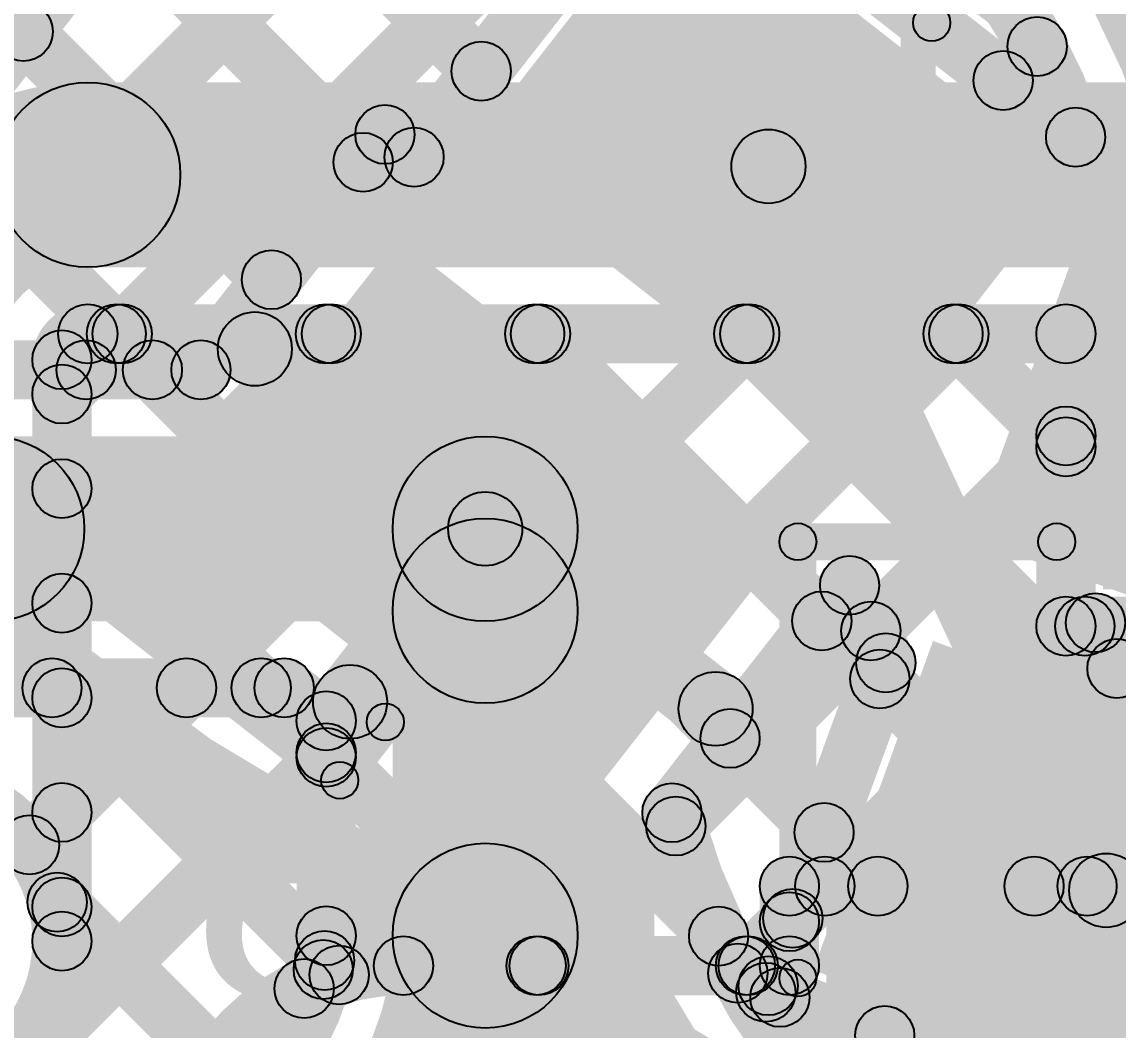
# Model space of a CAD drawing. Header units: millimetres. Extents: x -2.17 to 2.17, y -2.17 to 2.17.
# Drawn here: x -0.4909 to -0.3427, y -0.7346 to -0.5983 of the extents above; entities that cross this region are included whole.
import ezdxf

# ---------------------------------------------------------------- set-up
doc = ezdxf.new("R2010")
doc.units = ezdxf.units.MM
doc.header["$MEASUREMENT"] = 0
for name, color, linetype in [('BottomLayer', 5, 'Continuous'), ('BottomOverlay', 54, 'Continuous'), ('BottomPaste', 16, 'Continuous'), ('BottomSolder', 6, 'Continuous'), ('Mechanical2', 216, 'Continuous'), ('TopLayer', 1, 'Continuous'), ('TopOverlay', 2, 'Continuous'), ('TopPaste', 8, 'Continuous'), ('TopSolder', 216, 'Continuous')]:
    doc.layers.add(name, color=color, linetype=linetype)

# ---------------------------------------------------------------- blocks, each defined once
blk = doc.blocks.new('WS2812B_M____246')
at = {"layer": 'TopLayer'}
for points in [[(0.03503955, 0.05078785), (0.09409465, 0.05078785), (0.09409465, 0.01141775), (0.03503955, 0.01141775)], [(0.03503945, -0.01141725), (0.09409455, -0.01141725), (0.09409455, -0.05078735), (0.03503945, -0.05078735)]]:
    blk.add_hatch(color=1, dxfattribs=at).paths.add_polyline_path(points)
at = {"layer": 'TopOverlay'}
for points in [[(0.07250009999950001, 0.0600000499995), (0.0675001000005, 0.05999995000050001), (0.06749990000049999, 0.0700000500005), (0.0724998999995, 0.0700001499995)], [(0.072500099999875, -0.069999875), (0.06750010000012499, -0.069999925), (0.067500000000125, -0.059999925), (0.07249999999987501, -0.059999875)], [(-0.06999989642857143, -0.07250009999999744), (-0.06999990357142857, -0.06750010000000255), (0.07000009642857143, -0.06749990000000256), (0.07000010357142857, -0.07249989999999745)]]:
    blk.add_hatch(color=2, dxfattribs=at).paths.add_polyline_path(points)
h = blk.add_hatch(color=2, dxfattribs=at)
edge = h.paths.add_edge_path()
edge.add_arc((0.0700001, 0.06), 0.0025, 0, 360)
h = blk.add_hatch(color=2, dxfattribs=at)
edge = h.paths.add_edge_path()
edge.add_arc((0.07, -0.0599999), 0.0025, 0, 360)
h = blk.add_hatch(color=2, dxfattribs=at)
edge = h.paths.add_edge_path()
edge.add_arc((0.0700001, -0.0699999), 0.0025, 0, 360)
h = blk.add_hatch(color=2, dxfattribs=at)
edge = h.paths.add_edge_path()
edge.add_arc((0.0700001, -0.0699999), 0.0025, 0, 360)
at = {"layer": 'TopPaste'}
for points in [[(0.03503955, 0.05078785), (0.09409465, 0.05078785), (0.09409465, 0.01141775), (0.03503955, 0.01141775)], [(0.03503945, -0.01141725), (0.09409455, -0.01141725), (0.09409455, -0.05078735), (0.03503945, -0.05078735)]]:
    blk.add_hatch(color=8, dxfattribs=at).paths.add_polyline_path(points)
at = {"layer": 'TopSolder'}
for points in [[(0.03103955, 0.05478785), (0.09809465, 0.05478785), (0.09809465, 0.00741775), (0.03103955, 0.00741775)], [(0.03103945, -0.00741725), (0.09809455, -0.00741725), (0.09809455, -0.05478735), (0.03103945, -0.05478735)]]:
    blk.add_hatch(color=216, dxfattribs=at).paths.add_polyline_path(points)
at = {"layer": 'TopOverlay'}
for centre in [(0.0700001, 0.06), (0.07, -0.0599999), (0.0700001, -0.0699999), (0.0700001, -0.0699999)]:
    blk.add_circle(centre, 0.0025, dxfattribs=at)
blk = doc.blocks.new('WS2812B_M____247')
at = {"layer": 'TopLayer'}
for points in [[(-0.09409435, 0.05078755), (-0.03503925, 0.05078755), (-0.03503925, 0.01141745), (-0.09409435, 0.01141745)], [(-0.09409475, -0.01141715), (-0.03503965, -0.01141715), (-0.03503965, -0.05078725), (-0.09409475, -0.05078725)]]:
    blk.add_hatch(color=1, dxfattribs=at).paths.add_polyline_path(points)
at = {"layer": 'TopPaste'}
for points in [[(-0.09409435, 0.05078755), (-0.03503925, 0.05078755), (-0.03503925, 0.01141745), (-0.09409435, 0.01141745)], [(-0.09409475, -0.01141715), (-0.03503965, -0.01141715), (-0.03503965, -0.05078725), (-0.09409475, -0.05078725)]]:
    blk.add_hatch(color=8, dxfattribs=at).paths.add_polyline_path(points)
at = {"layer": 'TopSolder'}
for points in [[(-0.09809435, 0.05478755), (-0.03103925, 0.05478755), (-0.03103925, 0.00741745), (-0.09809435, 0.00741745)], [(-0.09809475, -0.00741715), (-0.03103965, -0.00741715), (-0.03103965, -0.05478725), (-0.09809475, -0.05478725)]]:
    blk.add_hatch(color=216, dxfattribs=at).paths.add_polyline_path(points)
blk = doc.blocks.new('SOT23_3_B_285')
at = {"layer": 'BottomLayer'}
for points in [[(-0.02165995, 0.02657475), (-0.05315605, 0.02657475), (-0.05315605, 0.05807085), (-0.02165995, 0.05807085)], [(0.05314315, 0.02657475), (0.02164705, 0.02657475), (0.02164705, 0.05807085), (0.05314315, 0.05807085)], [(0.01574165, -0.05807095), (-0.01575445, -0.05807095), (-0.01575445, -0.02657485), (0.01574165, -0.02657485)]]:
    blk.add_hatch(color=5, dxfattribs=at).paths.add_polyline_path(points)
at = {"layer": 'BottomOverlay'}
h = blk.add_hatch(color=54, dxfattribs=at)
edge = h.paths.add_edge_path()
edge.add_arc((-0.066, 0.045), 0.0025, 0, 360)
h = blk.add_hatch(color=54, dxfattribs=at)
edge = h.paths.add_edge_path()
edge.add_arc((-0.06, 0.045), 0.0025, 0, 360)
h = blk.add_hatch(color=54, dxfattribs=at)
edge = h.paths.add_edge_path()
edge.add_arc((-0.0110064, 0.032), 0.0025, 0, 360)
for points in [[(0.0109936, 0.0345), (0.0109936, 0.0295), (-0.0110064, 0.0295), (-0.0110064, 0.0345)], [(-0.0635064, 0.03), (-0.0585064, 0.03), (-0.0585064, -0.029), (-0.0635064, -0.029)], [(0.0584936, 0.03), (0.0634936, 0.03), (0.0634936, -0.029), (0.0584936, -0.029)], [(-0.0260064, -0.0265), (-0.0260064, -0.0315), (-0.0610064, -0.0315), (-0.0610064, -0.0265)], [(0.0609936, -0.0265), (0.0609936, -0.0315), (0.0259936, -0.0315), (0.0259936, -0.0265)]]:
    blk.add_hatch(color=54, dxfattribs=at).paths.add_polyline_path(points)
h = blk.add_hatch(color=54, dxfattribs=at)
edge = h.paths.add_edge_path()
edge.add_arc((0.0109936, 0.032), 0.0025, 0, 360)
h = blk.add_hatch(color=54, dxfattribs=at)
edge = h.paths.add_edge_path()
edge.add_arc((-0.0610064, 0.03), 0.0025, 0, 360)
h = blk.add_hatch(color=54, dxfattribs=at)
edge = h.paths.add_edge_path()
edge.add_arc((0.0609936, 0.03), 0.0025, 0, 360)
h = blk.add_hatch(color=54, dxfattribs=at)
edge = h.paths.add_edge_path()
edge.add_arc((-0.0610064, -0.029), 0.0025, 0, 360)
h = blk.add_hatch(color=54, dxfattribs=at)
edge = h.paths.add_edge_path()
edge.add_arc((-0.0610064, -0.029), 0.0025, 0, 360)
h = blk.add_hatch(color=54, dxfattribs=at)
edge = h.paths.add_edge_path()
edge.add_arc((-0.0260064, -0.029), 0.0025, 0, 360)
h = blk.add_hatch(color=54, dxfattribs=at)
edge = h.paths.add_edge_path()
edge.add_arc((0.0259936, -0.029), 0.0025, 0, 360)
h = blk.add_hatch(color=54, dxfattribs=at)
edge = h.paths.add_edge_path()
edge.add_arc((0.0609936, -0.029), 0.0025, 0, 360)
h = blk.add_hatch(color=54, dxfattribs=at)
edge = h.paths.add_edge_path()
edge.add_arc((0.0609936, -0.029), 0.0025, 0, 360)
at = {"layer": 'BottomPaste'}
for points in [[(-0.02165995, 0.02657475), (-0.05315605, 0.02657475), (-0.05315605, 0.05807085), (-0.02165995, 0.05807085)], [(0.05314315, 0.02657475), (0.02164705, 0.02657475), (0.02164705, 0.05807085), (0.05314315, 0.05807085)], [(0.01574165, -0.05807095), (-0.01575445, -0.05807095), (-0.01575445, -0.02657485), (0.01574165, -0.02657485)]]:
    blk.add_hatch(color=16, dxfattribs=at).paths.add_polyline_path(points)
at = {"layer": 'BottomSolder'}
for points in [[(-0.01765995, 0.02257475), (-0.05715605, 0.02257475), (-0.05715605, 0.06207085), (-0.01765995, 0.06207085)], [(0.05714315, 0.02257475), (0.01764705, 0.02257475), (0.01764705, 0.06207085), (0.05714315, 0.06207085)], [(0.01974165, -0.06207095), (-0.01975445, -0.06207095), (-0.01975445, -0.02257485), (0.01974165, -0.02257485)]]:
    blk.add_hatch(color=6, dxfattribs=at).paths.add_polyline_path(points)
at = {"layer": 'BottomOverlay', "const_width": 0.005}
blk.add_lwpolyline([(-0.06, 0.045, 1), (-0.066, 0.045, 1)], format="xyb", close=True, dxfattribs=at)
at = {"layer": 'BottomOverlay'}
for centre in [(-0.066, 0.045), (-0.06, 0.045), (-0.0110064, 0.032), (0.0109936, 0.032), (-0.0610064, 0.03), (0.0609936, 0.03), (-0.0610064, -0.029), (-0.0610064, -0.029), (-0.0260064, -0.029), (0.0259936, -0.029), (0.0609936, -0.029), (0.0609936, -0.029)]:
    blk.add_circle(centre, 0.0025, dxfattribs=at)

msp = doc.modelspace()

# ---------------------------------------------------------------- hatches: boundary and pattern name
at = {"layer": 'BottomLayer'}
h = msp.add_hatch(color=5, dxfattribs=at)
edge = h.paths.add_edge_path()
edge.add_arc((-0.482, -0.619), 0.0125, 0, 360)
h = msp.add_hatch(color=5, dxfattribs=at)
edge = h.paths.add_edge_path()
edge.add_arc((-0.482, -0.619), 0.0125, 0, 360)
for points in [[(-0.482, -0.6315), (-0.482, -0.6065), (-0.3078465, -0.6065), (-0.3078465, -0.6315)], [(-0.482, -0.6445), (-0.482, -0.6365), (-0.3497417, -0.6365), (-0.3497417, -0.6445)], [(-0.5371798728752538, -0.7908284271247461), (-0.5428367271247462, -0.7851715728752539), (-0.3953367271247462, -0.6376715728752539), (-0.3896798728752538, -0.6433284271247461)], [(-0.4826715728752539, -0.7080358271247461), (-0.4883284271247462, -0.7023789728752539), (-0.4236210271247461, -0.6376715728752539), (-0.4179641728752538, -0.6433284271247461)], [(-0.4826715728752539, -0.6514672271247461), (-0.4883284271247462, -0.6458103728752539), (-0.4801896271247462, -0.6376715728752539), (-0.4745327728752539, -0.6433284271247461)], [(-0.4826715728752539, -0.6797515271247462), (-0.4883284271247462, -0.6740946728752538), (-0.4519053271247461, -0.6376715728752539), (-0.4462484728752539, -0.6433284271247461)], [(-0.4809749271247462, -0.6433284271247461), (-0.4753180728752538, -0.6376715728752539), (-0.3898847728752538, -0.7231048728752538), (-0.3955416271247462, -0.7287617271247462)], [(-0.4499252728752539, -0.7318581271247462), (-0.4555821271247462, -0.7262012728752538), (-0.3670524271247462, -0.6376715728752539), (-0.3613955728752538, -0.6433284271247461)], [(-0.4526906271247462, -0.6433284271247461), (-0.4470337728752539, -0.6376715728752539), (-0.3723485728752538, -0.7123567728752539), (-0.3780054271247462, -0.7180136271247461)], [(-0.4244063271247461, -0.6433284271247461), (-0.4187494728752538, -0.6376715728752539), (-0.3440642728752538, -0.7123567728752539), (-0.3497211271247462, -0.7180136271247461)], [(-0.3961220271247462, -0.6433284271247461), (-0.3904651728752538, -0.6376715728752539), (-0.3095116728752538, -0.7186250728752539), (-0.3151685271247462, -0.7242819271247461)], [(-0.3678377271247462, -0.6433284271247461), (-0.3621808728752538, -0.6376715728752539), (-0.3469132728752538, -0.6529391728752538), (-0.3525701271247462, -0.6585960271247462)], [(-0.3457417, -0.6800357), (-0.3537417, -0.6800357), (-0.3537417, -0.6405), (-0.3457417, -0.6405)], [(-0.4815, -0.7226105), (-0.4895, -0.7226105), (-0.4895, -0.644), (-0.4815, -0.644)], [(-0.4185445728752538, -0.7287617271247462), (-0.4242014271247461, -0.7231048728752538), (-0.3525701271247462, -0.6514735728752539), (-0.3469132728752538, -0.6571304271247461)], [(-0.4883284271247462, -0.6642592271247462), (-0.4826715728752539, -0.6586023728752538), (-0.4181690728752538, -0.7231048728752538), (-0.4238259271247461, -0.7287617271247462)], [(-0.3795121728752538, -0.7180136271247461), (-0.3851690271247462, -0.7123567728752539), (-0.3500195271247462, -0.6772072728752538), (-0.3443626728752538, -0.6828641271247461)], [(-0.3512278728752538, -0.7180136271247461), (-0.3568847271247462, -0.7123567728752539), (-0.3217352271247462, -0.6772072728752538), (-0.3160783728752538, -0.6828641271247461)], [(-0.3497417, -0.6840357), (-0.3497417, -0.6760357), (-0.3002455, -0.6760357), (-0.3002455, -0.6840357)], [(-0.4883284271247462, -0.6925435271247461), (-0.4826715728752539, -0.6868866728752538), (-0.4451939728752539, -0.7243642728752538), (-0.4508508271247462, -0.7300211271247461)], [(-0.3871432, -0.7191852), (-0.3871432, -0.7111852), (-0.337647, -0.7111852), (-0.337647, -0.7191852)], [(-0.3843147728752538, -0.7228162271247461), (-0.3899716271247462, -0.7171593728752539), (-0.3851690271247462, -0.7123567728752539), (-0.3795121728752538, -0.7180136271247461)], [(-0.4883284271247462, -0.7208278271247461), (-0.4826715728752539, -0.7151709728752539), (-0.4616370728752539, -0.7362054728752538), (-0.4672939271247462, -0.7418623271247461)], [(-0.3831432, -0.7259333), (-0.3911432, -0.7259333), (-0.3911432, -0.7151852), (-0.3831432, -0.7151852)], [(-0.3902602728752538, -0.7287617271247462), (-0.3959171271247462, -0.7231048728752538), (-0.3899716271247462, -0.7171593728752539), (-0.3843147728752538, -0.7228162271247461)], [(-0.4393228, -0.7299333), (-0.4393228, -0.7219333), (-0.3871432, -0.7219333), (-0.3871432, -0.7299333)]]:
    msp.add_hatch(color=5, dxfattribs=at).paths.add_polyline_path(points)
h = msp.add_hatch(color=5, dxfattribs=at)
edge = h.paths.add_edge_path()
edge.add_arc((-0.482, -0.6405), 0.004, 0, 360)
h = msp.add_hatch(color=5, dxfattribs=at)
edge = h.paths.add_edge_path()
edge.add_arc((-0.482, -0.6405), 0.004, 0, 360)
h = msp.add_hatch(color=5, dxfattribs=at)
edge = h.paths.add_edge_path()
edge.add_arc((-0.4781465, -0.6405), 0.004, 0, 360)
h = msp.add_hatch(color=5, dxfattribs=at)
edge = h.paths.add_edge_path()
edge.add_arc((-0.4773612, -0.6405), 0.004, 0, 360)
h = msp.add_hatch(color=5, dxfattribs=at)
edge = h.paths.add_edge_path()
edge.add_arc((-0.4498622, -0.6405), 0.004, 0, 360)
h = msp.add_hatch(color=5, dxfattribs=at)
edge = h.paths.add_edge_path()
edge.add_arc((-0.4490769, -0.6405), 0.004, 0, 360)
h = msp.add_hatch(color=5, dxfattribs=at)
edge = h.paths.add_edge_path()
edge.add_arc((-0.4215779, -0.6405), 0.004, 0, 360)
h = msp.add_hatch(color=5, dxfattribs=at)
edge = h.paths.add_edge_path()
edge.add_arc((-0.4207926, -0.6405), 0.004, 0, 360)
h = msp.add_hatch(color=5, dxfattribs=at)
edge = h.paths.add_edge_path()
edge.add_arc((-0.3932936, -0.6405), 0.004, 0, 360)
h = msp.add_hatch(color=5, dxfattribs=at)
edge = h.paths.add_edge_path()
edge.add_arc((-0.3925083, -0.6405), 0.004, 0, 360)
h = msp.add_hatch(color=5, dxfattribs=at)
edge = h.paths.add_edge_path()
edge.add_arc((-0.3650093, -0.6405), 0.004, 0, 360)
h = msp.add_hatch(color=5, dxfattribs=at)
edge = h.paths.add_edge_path()
edge.add_arc((-0.364224, -0.6405), 0.004, 0, 360)
h = msp.add_hatch(color=5, dxfattribs=at)
edge = h.paths.add_edge_path()
edge.add_arc((-0.3497417, -0.6405), 0.004, 0, 360)
h = msp.add_hatch(color=5, dxfattribs=at)
edge = h.paths.add_edge_path()
edge.add_arc((-0.3497417, -0.6405), 0.004, 0, 360)
h = msp.add_hatch(color=5, dxfattribs=at)
edge = h.paths.add_edge_path()
edge.add_arc((-0.4855, -0.644), 0.004, 0, 360)
h = msp.add_hatch(color=5, dxfattribs=at)
edge = h.paths.add_edge_path()
edge.add_arc((-0.4855, -0.644), 0.004, 0, 360)
h = msp.add_hatch(color=5, dxfattribs=at)
edge = h.paths.add_edge_path()
edge.add_arc((-0.4855, -0.6486388), 0.004, 0, 360)
h = msp.add_hatch(color=5, dxfattribs=at)
edge = h.paths.add_edge_path()
edge.add_arc((-0.3497417, -0.654302), 0.004, 0, 360)
h = msp.add_hatch(color=5, dxfattribs=at)
edge = h.paths.add_edge_path()
edge.add_arc((-0.3497417, -0.6557676), 0.004, 0, 360)
h = msp.add_hatch(color=5, dxfattribs=at)
edge = h.paths.add_edge_path()
edge.add_arc((-0.4855, -0.6614308), 0.004, 0, 360)
h = msp.add_hatch(color=5, dxfattribs=at)
edge = h.paths.add_edge_path()
edge.add_arc((-0.4855, -0.6769231), 0.004, 0, 360)
h = msp.add_hatch(color=5, dxfattribs=at)
edge = h.paths.add_edge_path()
edge.add_arc((-0.3497417, -0.6800357), 0.004, 0, 360)
h = msp.add_hatch(color=5, dxfattribs=at)
edge = h.paths.add_edge_path()
edge.add_arc((-0.3497417, -0.6800357), 0.004, 0, 360)
h = msp.add_hatch(color=5, dxfattribs=at)
edge = h.paths.add_edge_path()
edge.add_arc((-0.3471911, -0.6800357), 0.004, 0, 360)
h = msp.add_hatch(color=5, dxfattribs=at)
edge = h.paths.add_edge_path()
edge.add_arc((-0.4855, -0.6897151), 0.004, 0, 360)
h = msp.add_hatch(color=5, dxfattribs=at)
edge = h.paths.add_edge_path()
edge.add_arc((-0.4855, -0.7052074), 0.004, 0, 360)
h = msp.add_hatch(color=5, dxfattribs=at)
edge = h.paths.add_edge_path()
edge.add_arc((-0.3871432, -0.7151852), 0.004, 0, 360)
h = msp.add_hatch(color=5, dxfattribs=at)
edge = h.paths.add_edge_path()
edge.add_arc((-0.3871432, -0.7151852), 0.004, 0, 360)
h = msp.add_hatch(color=5, dxfattribs=at)
edge = h.paths.add_edge_path()
edge.add_arc((-0.3823406, -0.7151852), 0.004, 0, 360)
h = msp.add_hatch(color=5, dxfattribs=at)
edge = h.paths.add_edge_path()
edge.add_arc((-0.3823406, -0.7151852), 0.004, 0, 360)
h = msp.add_hatch(color=5, dxfattribs=at)
edge = h.paths.add_edge_path()
edge.add_arc((-0.375177, -0.7151852), 0.004, 0, 360)
h = msp.add_hatch(color=5, dxfattribs=at)
edge = h.paths.add_edge_path()
edge.add_arc((-0.3540563, -0.7151852), 0.004, 0, 360)
h = msp.add_hatch(color=5, dxfattribs=at)
edge = h.paths.add_edge_path()
edge.add_arc((-0.3468927, -0.7151852), 0.004, 0, 360)
h = msp.add_hatch(color=5, dxfattribs=at)
edge = h.paths.add_edge_path()
edge.add_arc((-0.4855, -0.7179994), 0.004, 0, 360)
h = msp.add_hatch(color=5, dxfattribs=at)
edge = h.paths.add_edge_path()
edge.add_arc((-0.3871432, -0.7199878), 0.004, 0, 360)
h = msp.add_hatch(color=5, dxfattribs=at)
edge = h.paths.add_edge_path()
edge.add_arc((-0.3871432, -0.7199878), 0.004, 0, 360)
h = msp.add_hatch(color=5, dxfattribs=at)
edge = h.paths.add_edge_path()
edge.add_arc((-0.4855, -0.7226105), 0.004, 0, 360)
h = msp.add_hatch(color=5, dxfattribs=at)
edge = h.paths.add_edge_path()
edge.add_arc((-0.4855, -0.7226105), 0.004, 0, 360)
h = msp.add_hatch(color=5, dxfattribs=at)
edge = h.paths.add_edge_path()
edge.add_arc((-0.4480224, -0.7271927), 0.004, 0, 360)
h = msp.add_hatch(color=5, dxfattribs=at)
edge = h.paths.add_edge_path()
edge.add_arc((-0.4393228, -0.7259333), 0.004, 0, 360)
h = msp.add_hatch(color=5, dxfattribs=at)
edge = h.paths.add_edge_path()
edge.add_arc((-0.4393228, -0.7259333), 0.004, 0, 360)
h = msp.add_hatch(color=5, dxfattribs=at)
edge = h.paths.add_edge_path()
edge.add_arc((-0.421373, -0.7259333), 0.004, 0, 360)
h = msp.add_hatch(color=5, dxfattribs=at)
edge = h.paths.add_edge_path()
edge.add_arc((-0.4209975, -0.7259333), 0.004, 0, 360)
h = msp.add_hatch(color=5, dxfattribs=at)
edge = h.paths.add_edge_path()
edge.add_arc((-0.3930887, -0.7259333), 0.004, 0, 360)
h = msp.add_hatch(color=5, dxfattribs=at)
edge = h.paths.add_edge_path()
edge.add_arc((-0.3927132, -0.7259333), 0.004, 0, 360)
h = msp.add_hatch(color=5, dxfattribs=at)
edge = h.paths.add_edge_path()
edge.add_arc((-0.3871432, -0.7259333), 0.004, 0, 360)
h = msp.add_hatch(color=5, dxfattribs=at)
edge = h.paths.add_edge_path()
edge.add_arc((-0.3871432, -0.7259333), 0.004, 0, 360)
h = msp.add_hatch(color=5, dxfattribs=at)
edge = h.paths.add_edge_path()
edge.add_arc((-0.4527537, -0.7290297), 0.004, 0, 360)
at = {"layer": 'TopLayer'}
for points in [[(-0.5063868728752539, -0.6468982271247461), (-0.5120437271247461, -0.6412413728752538), (-0.4278239271247462, -0.5570215728752539), (-0.4221670728752538, -0.5626784271247461)], [(-0.4794036728752539, -0.6481993271247461), (-0.4850605271247461, -0.6425424728752539), (-0.4029563271247462, -0.5604382728752538), (-0.3972994728752538, -0.5660951271247462)], [(-0.4687400271247462, -0.5707102271247462), (-0.4630831728752539, -0.5650533728752538), (-0.4259811728752538, -0.6021553728752539), (-0.4316380271247461, -0.6078122271247461)], [(-0.4347384586909444, -0.6190693480840768), (-0.4410425413090556, -0.6141440519159233), (-0.4058235413090556, -0.5690658519159232), (-0.3995194586909444, -0.5739911480840768)], [(-0.4051341442932621, -0.5746805442707651), (-0.4002088557067379, -0.5683764557292349), (-0.3459780557067379, -0.6107461557292349), (-0.3509033442932621, -0.6170502442707652)], [(-0.4811457271247461, -0.5865888271247461), (-0.4754888728752539, -0.5809319728752539), (-0.4419490728752539, -0.6144717728752539), (-0.4476059271247461, -0.6201286271247461)], [(-0.5141757571550809, -0.6361547461182626), (-0.5204798428449191, -0.6312294538817375), (-0.4851592428449191, -0.5860211538817374), (-0.4788551571550809, -0.5909464461182626)], [(-0.4935512271247461, -0.6024676271247461), (-0.4878943728752538, -0.5968107728752539), (-0.4543547728752538, -0.6303503728752539), (-0.4600116271247461, -0.6360072271247461)], [(-0.3554174728752538, -0.6090660271247461), (-0.3610743271247462, -0.6034091728752539), (-0.3564764271247462, -0.5988112728752538), (-0.3508195728752538, -0.6044681271247462)], [(-0.4442932242934324, -0.6166804598962261), (-0.4393679757065676, -0.6103763401037738), (-0.4354278757065676, -0.6134546401037738), (-0.4403531242934324, -0.6197587598962261)], [(-0.4635565527804852, -0.6478335405190261), (-0.4698606472195148, -0.6429082594809739), (-0.4449826472195147, -0.6110657594809739), (-0.4386785527804852, -0.6159910405190261)], [(-0.5059569271247462, -0.6183462271247462), (-0.5003000728752539, -0.6126893728752538), (-0.4704469728752538, -0.6425424728752539), (-0.4761038271247461, -0.6481993271247461)], [(-0.3945029852661034, -0.6199660208218291), (-0.3854402147338966, -0.615739179178171), (-0.3397795147338966, -0.713640279178171), (-0.3488422852661034, -0.717867120821829)], [(-0.4624954102968035, -0.646475351486541), (-0.4563387897031965, -0.6385952485134591), (-0.4251906897031965, -0.6629308485134591), (-0.4313473102968035, -0.6708109514865409)], [(-0.4949822, -0.6493709), (-0.4949822, -0.6413709), (-0.4667086, -0.6413709), (-0.4667086, -0.6493709)], [(-0.4949822, -0.6793709), (-0.4949822, -0.6543709), (-0.428269, -0.6543709), (-0.428269, -0.6793709)], [(-0.4426048452919213, -0.693341306173425), (-0.4504849547080787, -0.6871846938265749), (-0.4322090547080787, -0.663792593826575), (-0.4243289452919213, -0.6699492061734251)], [(-0.4313473102968035, -0.6708109514865409), (-0.4251906897031965, -0.6629308485134591), (-0.3940425897031965, -0.6872664485134591), (-0.4001992102968036, -0.6951465514865409)], [(-0.415769, -0.6779595), (-0.440769, -0.6779595), (-0.440769, -0.6668709), (-0.415769, -0.6668709)], [(-0.3998655511548458, -0.7077138384382938), (-0.4061696488451542, -0.7027885615617062), (-0.3821487488451542, -0.6720430615617062), (-0.3758446511548458, -0.6769683384382938)], [(-0.382621805551569, -0.676196442363574), (-0.375371594448431, -0.6728149576364261), (-0.370485794448431, -0.683290557636426), (-0.377736005551569, -0.6866720423635739)], [(-0.3471108810274465, -0.6833205703178488), (-0.3443747189725536, -0.6758030296821512), (-0.2952740189725536, -0.6936742296821512), (-0.2980101810274465, -0.7011917703178487)], [(-0.3855863271247462, -0.6821482271247461), (-0.3799294728752538, -0.6764913728752538), (-0.3720791728752538, -0.6843416728752538), (-0.3777360271247462, -0.6899985271247462)], [(-0.415769, -0.7218795), (-0.440769, -0.7218795), (-0.440769, -0.6779595), (-0.415769, -0.6779595)], [(-0.3996657728752538, -0.7098829271247461), (-0.4053226271247462, -0.7042260728752539), (-0.3789463271247462, -0.6778497728752538), (-0.3732894728752538, -0.6835066271247462)], [(-0.3493679135889277, -0.6812525251306384), (-0.3421176864110724, -0.6778710748693616), (-0.3392276864110724, -0.6840675748693616), (-0.3464779135889277, -0.6874490251306384)], [(-0.3442208816659946, -0.6895170700854361), (-0.3414847183340055, -0.6819995299145639), (-0.2969278183340054, -0.6982169299145639), (-0.2996639816659946, -0.7057344700854361)], [(-0.4949822, -0.6923709), (-0.4949822, -0.6843709), (-0.4554639, -0.6843709), (-0.4554639, -0.6923709)], [(-0.3865671289874187, -0.7308997791186836), (-0.3940846710125813, -0.7281636208813164), (-0.3778696710125813, -0.6836132208813164), (-0.3703521289874186, -0.6863493791186837)], [(-0.4870589728752537, -0.7124232271247463), (-0.4927158271247463, -0.7067663728752538), (-0.4714919271247462, -0.6855424728752537), (-0.4658350728752538, -0.6911993271247462)], [(-0.4896724271247461, -0.6911993271247462), (-0.4840155728752539, -0.6855424728752538), (-0.4471555728752539, -0.7224024728752538), (-0.4528124271247461, -0.7280593271247462)], [(-0.4613881271247461, -0.6911993271247462), (-0.4557312728752538, -0.6855424728752538), (-0.4469405728752538, -0.6943331728752539), (-0.4525974271247462, -0.6999900271247461)], [(-0.4579265653148538, -0.6915229278468021), (-0.4530012346851461, -0.6852188721531979), (-0.4473063346851461, -0.6896682721531979), (-0.4522316653148539, -0.6959723278468021)], [(-0.445769, -0.7218795), (-0.453769, -0.7218795), (-0.453769, -0.6928203), (-0.445769, -0.6928203)], [(-0.3979920271247462, -0.6980268271247462), (-0.3923351728752538, -0.6923699728752538), (-0.3796266728752538, -0.7050784728752538), (-0.3852835271247462, -0.7107353271247462)], [(-0.4972903728752538, -0.7509389271247462), (-0.5029472271247462, -0.7452820728752538), (-0.4525974271247462, -0.6949322728752538), (-0.4469405728752538, -0.7005891271247462)], [(-0.4889833271247461, -0.7201727271247461), (-0.4833264728752539, -0.7145158728752539), (-0.4576473728752539, -0.7401949728752538), (-0.4633042271247462, -0.7458518271247462)], [(-0.3912821728752538, -0.7297836271247461), (-0.3969390271247462, -0.7241267728752538), (-0.3895141271247462, -0.7167018728752539), (-0.3838572728752538, -0.7223587271247461)], [(-0.3995364271247462, -0.7247667271247461), (-0.3938795728752538, -0.7191098728752539), (-0.3871742728752538, -0.7258151728752539), (-0.3928311271247462, -0.7314720271247461)], [(-0.4686056728752538, -0.7505385271247461), (-0.4742625271247461, -0.7448816728752539), (-0.4529978271247461, -0.7236169728752538), (-0.4473409728752539, -0.7292738271247462)], [(-0.391693979220299, -0.7332904709755964), (-0.3889578207797009, -0.7257729290244036), (-0.3165496207797009, -0.7521273290244036), (-0.319285779220299, -0.7596448709755964)], [(-0.3912498271247462, -0.7330533271247461), (-0.3855929728752538, -0.7273964728752539), (-0.3467683728752538, -0.7662210728752539), (-0.3524252271247462, -0.7718779271247461)], [(-0.3797003728752538, -0.7464861271247462), (-0.3853572271247462, -0.7408292728752539), (-0.3770813271247462, -0.7325533728752539), (-0.3714244728752538, -0.7382102271247462)]]:
    msp.add_hatch(color=1, dxfattribs=at).paths.add_polyline_path(points)
h = msp.add_hatch(color=1, dxfattribs=at)
edge = h.paths.add_edge_path()
edge.add_arc((-0.4907228, -0.5996392), 0.004, 0, 360)
h = msp.add_hatch(color=1, dxfattribs=at)
edge = h.paths.add_edge_path()
edge.add_arc((-0.353648, -0.6016397), 0.004, 0, 360)
h = msp.add_hatch(color=1, dxfattribs=at)
edge = h.paths.add_edge_path()
edge.add_arc((-0.4288096, -0.6049838), 0.004, 0, 360)
h = msp.add_hatch(color=1, dxfattribs=at)
edge = h.paths.add_edge_path()
edge.add_arc((-0.3582459, -0.6062376), 0.004, 0, 360)
h = msp.add_hatch(color=1, dxfattribs=at)
edge = h.paths.add_edge_path()
edge.add_arc((-0.4418306, -0.6135284), 0.004, 0, 360)
h = msp.add_hatch(color=1, dxfattribs=at)
edge = h.paths.add_edge_path()
edge.add_arc((-0.4418306, -0.6135284), 0.004, 0, 360)
h = msp.add_hatch(color=1, dxfattribs=at)
edge = h.paths.add_edge_path()
edge.add_arc((-0.3484407, -0.6138982), 0.004, 0, 360)
h = msp.add_hatch(color=1, dxfattribs=at)
edge = h.paths.add_edge_path()
edge.add_arc((-0.3484407, -0.6138982), 0.004, 0, 360)
h = msp.add_hatch(color=1, dxfattribs=at)
edge = h.paths.add_edge_path()
edge.add_arc((-0.4447775, -0.6173002), 0.004, 0, 360)
h = msp.add_hatch(color=1, dxfattribs=at)
edge = h.paths.add_edge_path()
edge.add_arc((-0.4378905, -0.6166067), 0.004, 0, 360)
h = msp.add_hatch(color=1, dxfattribs=at)
edge = h.paths.add_edge_path()
edge.add_arc((-0.4378905, -0.6166067), 0.004, 0, 360)
h = msp.add_hatch(color=1, dxfattribs=at)
edge = h.paths.add_edge_path()
edge.add_arc((-0.3899716, -0.6178526), 0.005, 0, 360)
h = msp.add_hatch(color=1, dxfattribs=at)
edge = h.paths.add_edge_path()
edge.add_arc((-0.4571832, -0.6331788), 0.004, 0, 360)
h = msp.add_hatch(color=1, dxfattribs=at)
edge = h.paths.add_edge_path()
edge.add_arc((-0.4594171, -0.6425353), 0.005, 0, 360)
h = msp.add_hatch(color=1, dxfattribs=at)
edge = h.paths.add_edge_path()
edge.add_arc((-0.4822321, -0.6453709), 0.004, 0, 360)
h = msp.add_hatch(color=1, dxfattribs=at)
edge = h.paths.add_edge_path()
edge.add_arc((-0.4732754, -0.6453709), 0.004, 0, 360)
h = msp.add_hatch(color=1, dxfattribs=at)
edge = h.paths.add_edge_path()
edge.add_arc((-0.4667086, -0.6453709), 0.004, 0, 360)
h = msp.add_hatch(color=1, dxfattribs=at)
edge = h.paths.add_edge_path()
edge.add_arc((-0.4667086, -0.6453709), 0.004, 0, 360)
h = msp.add_hatch(color=1, dxfattribs=at)
edge = h.paths.add_edge_path()
edge.add_arc((-0.4949822, -0.6668709), 0.0125, 0, 360)
h = msp.add_hatch(color=1, dxfattribs=at)
edge = h.paths.add_edge_path()
edge.add_arc((-0.4949822, -0.6668709), 0.0125, 0, 360)
h = msp.add_hatch(color=1, dxfattribs=at)
edge = h.paths.add_edge_path()
edge.add_arc((-0.428269, -0.6668709), 0.0125, 0, 360)
h = msp.add_hatch(color=1, dxfattribs=at)
edge = h.paths.add_edge_path()
edge.add_arc((-0.428269, -0.6668709), 0.0125, 0, 360)
h = msp.add_hatch(color=1, dxfattribs=at)
edge = h.paths.add_edge_path()
edge.add_arc((-0.428269, -0.6668709), 0.005, 0, 360)
h = msp.add_hatch(color=1, dxfattribs=at)
edge = h.paths.add_edge_path()
edge.add_arc((-0.428269, -0.6668709), 0.005, 0, 360)
h = msp.add_hatch(color=1, dxfattribs=at)
edge = h.paths.add_edge_path()
edge.add_arc((-0.428269, -0.6668709), 0.005, 0, 360)
h = msp.add_hatch(color=1, dxfattribs=at)
edge = h.paths.add_edge_path()
edge.add_arc((-0.428269, -0.6779595), 0.0125, 0, 360)
h = msp.add_hatch(color=1, dxfattribs=at)
edge = h.paths.add_edge_path()
edge.add_arc((-0.428269, -0.6779595), 0.0125, 0, 360)
h = msp.add_hatch(color=1, dxfattribs=at)
edge = h.paths.add_edge_path()
edge.add_arc((-0.428269, -0.6779595), 0.0125, 0, 360)
h = msp.add_hatch(color=1, dxfattribs=at)
edge = h.paths.add_edge_path()
edge.add_arc((-0.3789967, -0.6745057), 0.004, 0, 360)
h = msp.add_hatch(color=1, dxfattribs=at)
edge = h.paths.add_edge_path()
edge.add_arc((-0.3789967, -0.6745057), 0.004, 0, 360)
h = msp.add_hatch(color=1, dxfattribs=at)
edge = h.paths.add_edge_path()
edge.add_arc((-0.3827579, -0.6793198), 0.004, 0, 360)
h = msp.add_hatch(color=1, dxfattribs=at)
edge = h.paths.add_edge_path()
edge.add_arc((-0.3457428, -0.6795618), 0.004, 0, 360)
h = msp.add_hatch(color=1, dxfattribs=at)
edge = h.paths.add_edge_path()
edge.add_arc((-0.3457428, -0.6795618), 0.004, 0, 360)
h = msp.add_hatch(color=1, dxfattribs=at)
edge = h.paths.add_edge_path()
edge.add_arc((-0.3761179, -0.6806782), 0.004, 0, 360)
h = msp.add_hatch(color=1, dxfattribs=at)
edge = h.paths.add_edge_path()
edge.add_arc((-0.3741109, -0.6849813), 0.004, 0, 360)
h = msp.add_hatch(color=1, dxfattribs=at)
edge = h.paths.add_edge_path()
edge.add_arc((-0.3741109, -0.6849813), 0.004, 0, 360)
h = msp.add_hatch(color=1, dxfattribs=at)
edge = h.paths.add_edge_path()
edge.add_arc((-0.3428528, -0.6857583), 0.004, 0, 360)
h = msp.add_hatch(color=1, dxfattribs=at)
edge = h.paths.add_edge_path()
edge.add_arc((-0.3428528, -0.6857583), 0.004, 0, 360)
h = msp.add_hatch(color=1, dxfattribs=at)
edge = h.paths.add_edge_path()
edge.add_arc((-0.3749076, -0.6871701), 0.004, 0, 360)
h = msp.add_hatch(color=1, dxfattribs=at)
edge = h.paths.add_edge_path()
edge.add_arc((-0.486844, -0.6883709), 0.004, 0, 360)
h = msp.add_hatch(color=1, dxfattribs=at)
edge = h.paths.add_edge_path()
edge.add_arc((-0.4686635, -0.6883709), 0.004, 0, 360)
h = msp.add_hatch(color=1, dxfattribs=at)
edge = h.paths.add_edge_path()
edge.add_arc((-0.4585597, -0.6883709), 0.004, 0, 360)
h = msp.add_hatch(color=1, dxfattribs=at)
edge = h.paths.add_edge_path()
edge.add_arc((-0.4554639, -0.6883709), 0.004, 0, 360)
h = msp.add_hatch(color=1, dxfattribs=at)
edge = h.paths.add_edge_path()
edge.add_arc((-0.4554639, -0.6883709), 0.004, 0, 360)
h = msp.add_hatch(color=1, dxfattribs=at)
edge = h.paths.add_edge_path()
edge.add_arc((-0.4465449, -0.690263), 0.005, 0, 360)
h = msp.add_hatch(color=1, dxfattribs=at)
edge = h.paths.add_edge_path()
edge.add_arc((-0.3971209, -0.6912065), 0.005, 0, 360)
h = msp.add_hatch(color=1, dxfattribs=at)
edge = h.paths.add_edge_path()
edge.add_arc((-0.449769, -0.6928203), 0.004, 0, 360)
h = msp.add_hatch(color=1, dxfattribs=at)
edge = h.paths.add_edge_path()
edge.add_arc((-0.449769, -0.6928203), 0.004, 0, 360)
h = msp.add_hatch(color=1, dxfattribs=at)
edge = h.paths.add_edge_path()
edge.add_arc((-0.3951636, -0.6951984), 0.004, 0, 360)
h = msp.add_hatch(color=1, dxfattribs=at)
edge = h.paths.add_edge_path()
edge.add_arc((-0.449769, -0.6971616), 0.004, 0, 360)
h = msp.add_hatch(color=1, dxfattribs=at)
edge = h.paths.add_edge_path()
edge.add_arc((-0.449769, -0.6977607), 0.004, 0, 360)
h = msp.add_hatch(color=1, dxfattribs=at)
edge = h.paths.add_edge_path()
edge.add_arc((-0.4030176, -0.7052512), 0.004, 0, 360)
h = msp.add_hatch(color=1, dxfattribs=at)
edge = h.paths.add_edge_path()
edge.add_arc((-0.4030176, -0.7052512), 0.004, 0, 360)
h = msp.add_hatch(color=1, dxfattribs=at)
edge = h.paths.add_edge_path()
edge.add_arc((-0.4024942, -0.7070545), 0.004, 0, 360)
h = msp.add_hatch(color=1, dxfattribs=at)
edge = h.paths.add_edge_path()
edge.add_arc((-0.3824551, -0.7079069), 0.004, 0, 360)
h = msp.add_hatch(color=1, dxfattribs=at)
edge = h.paths.add_edge_path()
edge.add_arc((-0.4898874, -0.7095948), 0.004, 0, 360)
h = msp.add_hatch(color=1, dxfattribs=at)
edge = h.paths.add_edge_path()
edge.add_arc((-0.428269, -0.7218795), 0.0125, 0, 360)
h = msp.add_hatch(color=1, dxfattribs=at)
edge = h.paths.add_edge_path()
edge.add_arc((-0.428269, -0.7218795), 0.0125, 0, 360)
h = msp.add_hatch(color=1, dxfattribs=at)
edge = h.paths.add_edge_path()
edge.add_arc((-0.3443109, -0.7157537), 0.005, 0, 360)
h = msp.add_hatch(color=1, dxfattribs=at)
edge = h.paths.add_edge_path()
edge.add_arc((-0.4861549, -0.7173443), 0.004, 0, 360)
h = msp.add_hatch(color=1, dxfattribs=at)
edge = h.paths.add_edge_path()
edge.add_arc((-0.3866857, -0.7195303), 0.004, 0, 360)
h = msp.add_hatch(color=1, dxfattribs=at)
edge = h.paths.add_edge_path()
edge.add_arc((-0.4855, -0.7226105), 0.004, 0, 360)
h = msp.add_hatch(color=1, dxfattribs=at)
edge = h.paths.add_edge_path()
edge.add_arc((-0.4855, -0.7226105), 0.004, 0, 360)
h = msp.add_hatch(color=1, dxfattribs=at)
edge = h.paths.add_edge_path()
edge.add_arc((-0.449769, -0.7218795), 0.004, 0, 360)
h = msp.add_hatch(color=1, dxfattribs=at)
edge = h.paths.add_edge_path()
edge.add_arc((-0.449769, -0.7218795), 0.004, 0, 360)
h = msp.add_hatch(color=1, dxfattribs=at)
edge = h.paths.add_edge_path()
edge.add_arc((-0.396708, -0.7219383), 0.004, 0, 360)
h = msp.add_hatch(color=1, dxfattribs=at)
edge = h.paths.add_edge_path()
edge.add_arc((-0.449984, -0.7252309), 0.004, 0, 360)
h = msp.add_hatch(color=1, dxfattribs=at)
edge = h.paths.add_edge_path()
edge.add_arc((-0.4501694, -0.7264454), 0.004, 0, 360)
h = msp.add_hatch(color=1, dxfattribs=at)
edge = h.paths.add_edge_path()
edge.add_arc((-0.3941106, -0.7269552), 0.004, 0, 360)
h = msp.add_hatch(color=1, dxfattribs=at)
edge = h.paths.add_edge_path()
edge.add_arc((-0.3900027, -0.7286436), 0.004, 0, 360)
h = msp.add_hatch(color=1, dxfattribs=at)
edge = h.paths.add_edge_path()
edge.add_arc((-0.3903259, -0.7295317), 0.004, 0, 360)
h = msp.add_hatch(color=1, dxfattribs=at)
edge = h.paths.add_edge_path()
edge.add_arc((-0.3903259, -0.7295317), 0.004, 0, 360)
h = msp.add_hatch(color=1, dxfattribs=at)
edge = h.paths.add_edge_path()
edge.add_arc((-0.3884214, -0.7302249), 0.004, 0, 360)
h = msp.add_hatch(color=1, dxfattribs=at)
edge = h.paths.add_edge_path()
edge.add_arc((-0.3742529, -0.7353818), 0.004, 0, 360)

# ---------------------------------------------------------------- linework, layer by layer
at = {"layer": 'BottomLayer'}
for points, const_width in [([(-0.507, -0.644, -0.4142135623730951), (-0.482, -0.619)], 0.025), ([(-0.4855, -0.644, -0.4142135623730951), (-0.482, -0.6405)], 0.008), ([(-0.4855, -0.7226105, -0.9999999999999999), (-0.5285, -0.7226105)], 0.008), ([(-0.47, -0.7566105, -0.4142135623730951), (-0.4393228, -0.7259333)], 0.008)]:
    msp.add_lwpolyline(points, format="xyb", dxfattribs=dict(at, const_width=const_width))
for centre, radius in [((-0.482, -0.619), 0.0125), ((-0.482, -0.619), 0.0125), ((-0.482, -0.6405), 0.004), ((-0.482, -0.6405), 0.004), ((-0.4781465, -0.6405), 0.004), ((-0.4773612, -0.6405), 0.004), ((-0.4498622, -0.6405), 0.004), ((-0.4490769, -0.6405), 0.004), ((-0.4215779, -0.6405), 0.004), ((-0.4207926, -0.6405), 0.004), ((-0.3932936, -0.6405), 0.004), ((-0.3925083, -0.6405), 0.004), ((-0.3650093, -0.6405), 0.004), ((-0.364224, -0.6405), 0.004), ((-0.3497417, -0.6405), 0.004), ((-0.3497417, -0.6405), 0.004), ((-0.4855, -0.644), 0.004), ((-0.4855, -0.644), 0.004), ((-0.4855, -0.6486388), 0.004), ((-0.3497417, -0.654302), 0.004), ((-0.3497417, -0.6557676), 0.004), ((-0.4855, -0.6614308), 0.004), ((-0.4855, -0.6769231), 0.004), ((-0.3497417, -0.6800357), 0.004), ((-0.3497417, -0.6800357), 0.004), ((-0.3471911, -0.6800357), 0.004), ((-0.4855, -0.6897151), 0.004), ((-0.4855, -0.7052074), 0.004), ((-0.3871432, -0.7151852), 0.004), ((-0.3871432, -0.7151852), 0.004), ((-0.3823406, -0.7151852), 0.004), ((-0.3823406, -0.7151852), 0.004), ((-0.375177, -0.7151852), 0.004), ((-0.3540563, -0.7151852), 0.004), ((-0.3468927, -0.7151852), 0.004), ((-0.4855, -0.7179994), 0.004), ((-0.3871432, -0.7199878), 0.004), ((-0.3871432, -0.7199878), 0.004), ((-0.4855, -0.7226105), 0.004), ((-0.4855, -0.7226105), 0.004), ((-0.4480224, -0.7271927), 0.004), ((-0.4393228, -0.7259333), 0.004), ((-0.4393228, -0.7259333), 0.004), ((-0.421373, -0.7259333), 0.004), ((-0.4209975, -0.7259333), 0.004), ((-0.3930887, -0.7259333), 0.004), ((-0.3927132, -0.7259333), 0.004), ((-0.3871432, -0.7259333), 0.004), ((-0.3871432, -0.7259333), 0.004), ((-0.4527537, -0.7290297), 0.004)]:
    msp.add_circle(centre, radius, dxfattribs=at)
at = {"layer": 'Mechanical2', "const_width": 0.01}
for points in [[(2.1653543, 0.001, 1), (-2.1653543, 0.001, 1)], [(2.081354, -0.01, 1), (-2.049354, -0.01, 1)], [(1.8405512, 0.001, 1), (-1.8405512, 0.001, 1)], [(1.6437008, 0.001, 1), (-1.6437008, 0.001, 1)], [(1.503937, 0, 1), (-1.503937, 0, 1)], [(1.3070866, 0.001, 1), (-1.3070866, 0.001, 1)], [(1.1732283, 0.001, 1), (-1.1732283, 0.001, 1)], [(0.976378, 0.001, 1), (-0.976378, 0.001, 1)], [(0.8425197, 0.001, 1), (-0.8425197, 0.001, 1)], [(0.6456693, 0.001, 1), (-0.6456693, 0.001, 1)]]:
    msp.add_lwpolyline(points, format="xyb", close=True, dxfattribs=at)
at = {"layer": 'TopLayer'}
for points, const_width in [([(-0.4230353, -0.53835, -0.4142135623730951), (-0.3230353, -0.63835)], 0.025), ([(-0.4949822, -0.6668709, -0.4142135623730951), (-0.5949822, -0.5668709)], 0.025), ([(-0.4230353, -0.55985, -0.3242014756221203), (-0.3484407, -0.6138982)], 0.008), ([(-0.305618, -0.8006105, -0.4142135623730951), (-0.428269, -0.6779595)], 0.025), ([(-0.507, -0.7011105, -0.4142135623730951), (-0.4855, -0.7226105)], 0.008), ([(-0.305618, -0.7791105, -0.3362796294852262), (-0.4030176, -0.7052512)], 0.008), ([(-0.428269, -0.7218795, -0.4142135623730951), (-0.476, -0.7696105)], 0.025), ([(-0.4855, -0.7226105, -0.4142135623730951), (-0.507, -0.7441105)], 0.008), ([(-0.449769, -0.7218795, -0.4142135623730951), (-0.476, -0.7481105)], 0.008)]:
    msp.add_lwpolyline(points, format="xyb", dxfattribs=dict(at, const_width=const_width))
for centre, radius in [((-0.4907228, -0.5996392), 0.004), ((-0.353648, -0.6016397), 0.004), ((-0.4288096, -0.6049838), 0.004), ((-0.3582459, -0.6062376), 0.004), ((-0.4418306, -0.6135284), 0.004), ((-0.4418306, -0.6135284), 0.004), ((-0.3484407, -0.6138982), 0.004), ((-0.3484407, -0.6138982), 0.004), ((-0.4447775, -0.6173002), 0.004), ((-0.4378905, -0.6166067), 0.004), ((-0.4378905, -0.6166067), 0.004), ((-0.3899716, -0.6178526), 0.005), ((-0.4571832, -0.6331788), 0.004), ((-0.4594171, -0.6425353), 0.005), ((-0.4822321, -0.6453709), 0.004), ((-0.4732754, -0.6453709), 0.004), ((-0.4667086, -0.6453709), 0.004), ((-0.4667086, -0.6453709), 0.004), ((-0.4949822, -0.6668709), 0.0125), ((-0.4949822, -0.6668709), 0.0125), ((-0.428269, -0.6668709), 0.0125), ((-0.428269, -0.6668709), 0.0125), ((-0.428269, -0.6668709), 0.005), ((-0.428269, -0.6668709), 0.005), ((-0.428269, -0.6668709), 0.005), ((-0.428269, -0.6779595), 0.0125), ((-0.428269, -0.6779595), 0.0125), ((-0.428269, -0.6779595), 0.0125), ((-0.3789967, -0.6745057), 0.004), ((-0.3789967, -0.6745057), 0.004), ((-0.3827579, -0.6793198), 0.004), ((-0.3457428, -0.6795618), 0.004), ((-0.3457428, -0.6795618), 0.004), ((-0.3761179, -0.6806782), 0.004), ((-0.3741109, -0.6849813), 0.004), ((-0.3741109, -0.6849813), 0.004), ((-0.3428528, -0.6857583), 0.004), ((-0.3428528, -0.6857583), 0.004), ((-0.3749076, -0.6871701), 0.004), ((-0.486844, -0.6883709), 0.004), ((-0.4686635, -0.6883709), 0.004), ((-0.4585597, -0.6883709), 0.004), ((-0.4554639, -0.6883709), 0.004), ((-0.4554639, -0.6883709), 0.004), ((-0.4465449, -0.690263), 0.005), ((-0.3971209, -0.6912065), 0.005), ((-0.449769, -0.6928203), 0.004), ((-0.449769, -0.6928203), 0.004), ((-0.3951636, -0.6951984), 0.004), ((-0.449769, -0.6971616), 0.004), ((-0.449769, -0.6977607), 0.004), ((-0.4030176, -0.7052512), 0.004), ((-0.4030176, -0.7052512), 0.004), ((-0.4024942, -0.7070545), 0.004), ((-0.3824551, -0.7079069), 0.004), ((-0.4898874, -0.7095948), 0.004), ((-0.428269, -0.7218795), 0.0125), ((-0.428269, -0.7218795), 0.0125), ((-0.3443109, -0.7157537), 0.005), ((-0.4861549, -0.7173443), 0.004), ((-0.3866857, -0.7195303), 0.004), ((-0.4855, -0.7226105), 0.004), ((-0.4855, -0.7226105), 0.004), ((-0.449769, -0.7218795), 0.004), ((-0.449769, -0.7218795), 0.004), ((-0.396708, -0.7219383), 0.004), ((-0.449984, -0.7252309), 0.004), ((-0.4501694, -0.7264454), 0.004), ((-0.3941106, -0.7269552), 0.004), ((-0.3900027, -0.7286436), 0.004), ((-0.3903259, -0.7295317), 0.004), ((-0.3903259, -0.7295317), 0.004), ((-0.3884214, -0.7302249), 0.004), ((-0.3742529, -0.7353818), 0.004)]:
    msp.add_circle(centre, radius, dxfattribs=at)

# ---------------------------------------------------------------- block references
for name, p, rotation in [('WS2812B_M____246', (-0.46, -0.6026105), 322.0000000000001), ('WS2812B_M____247', (-0.273, -0.7086105), 340), ('SOT23_3_B_285', (-0.325, -0.6976105), 180)]:
    msp.add_blockref(name, p, dxfattribs=dict(rotation=rotation))

# ---------------------------------------------------------------- texts
at = {"layer": 'BottomOverlay', "text_generation_flag": 2}
for s, p in [('L12', (-0.3241733, -0.628)), ('D3', (-0.401, -0.7511813))]:
    msp.add_text(s, height=0.04, dxfattribs=at).set_placement(p)

doc.saveas('drawing.dxf')
